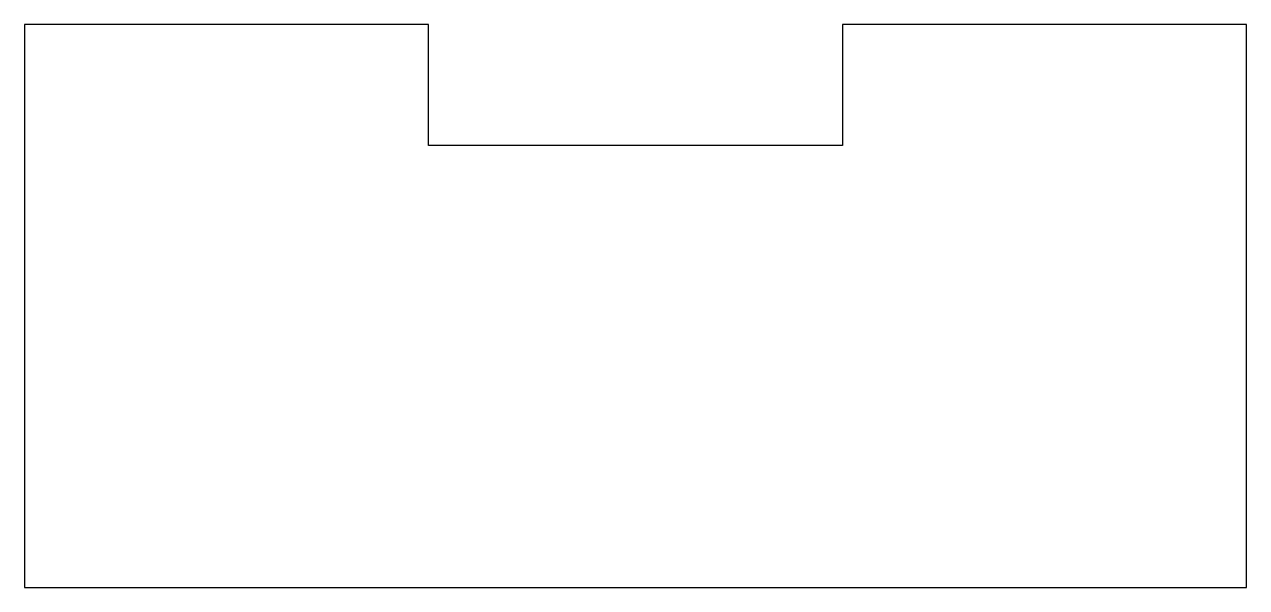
# Model space of a CAD drawing. Header units: millimetres. Extents: x 0 to 434, y 0 to 200.
import ezdxf

# ---------------------------------------------------------------- set-up
doc = ezdxf.new("R2010")
doc.units = ezdxf.units.MM
doc.layers.get('0').update_dxf_attribs({"linetype": 'CONTINUOUS'})

msp = doc.modelspace()

# ---------------------------------------------------------------- linework, layer by layer
for p, q in [((143.5, 200), (0, 200)), ((0, 200), (0, 0)), ((143.5, 157), (143.5, 200)), ((434, 200), (290.5, 200)), ((290.5, 200), (290.5, 157)), ((434, 0), (434, 200)), ((290.5, 157), (143.5, 157)), ((0, 0), (434, 0))]:
    msp.add_line(p, q)

doc.saveas('drawing.dxf')
